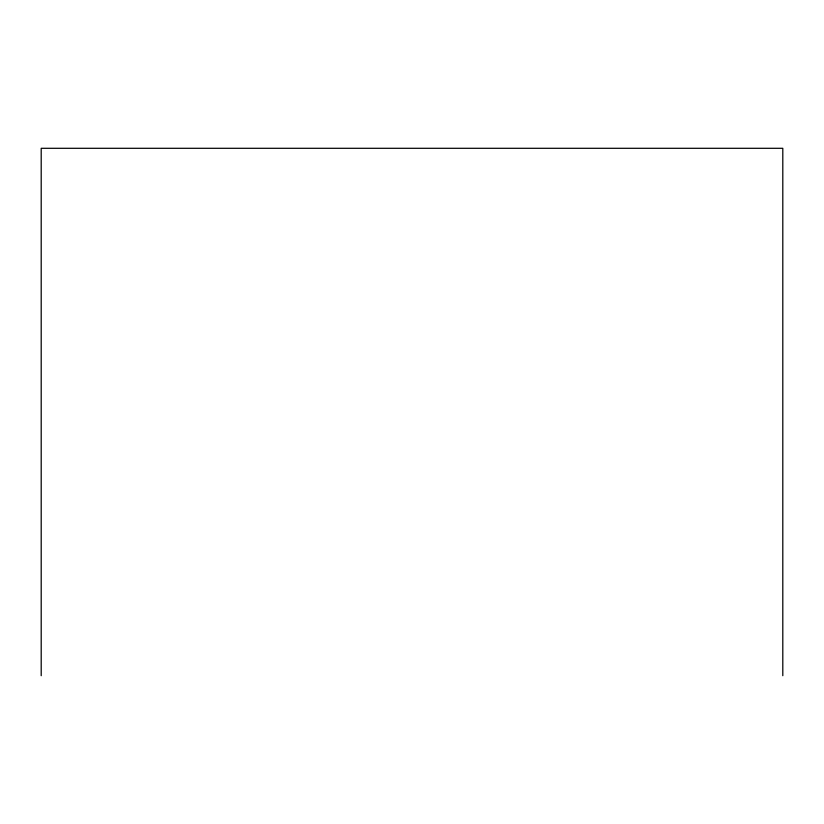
<?xml version="1.0" encoding="UTF-8"?>
<svg xmlns="http://www.w3.org/2000/svg" width="824" height="824" viewBox="0 0 824 824"><rect width="100%" height="100%" fill="white"/><g stroke="black" fill="none" stroke-linecap="round" stroke-linejoin="round"><path stroke-width="1.24" d="M782.8 675.701L782.8 148.299L41.2 148.299L41.2 675.701"/></g></svg>
